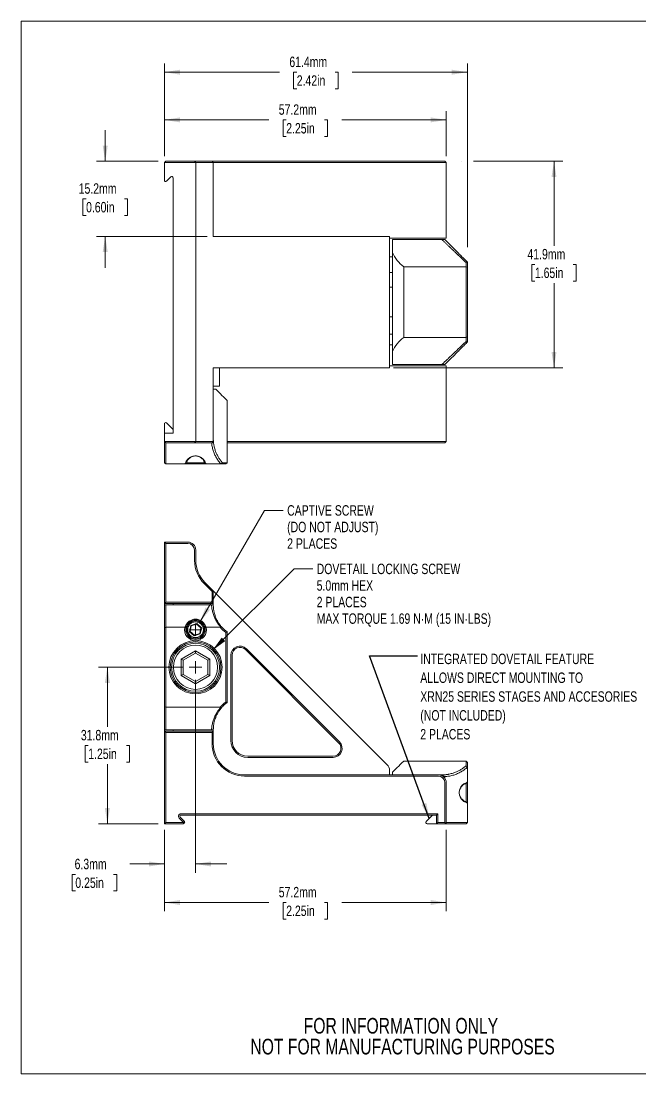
# Model space of a CAD drawing. Header units: millimetres. Extents: x 2 to 278, y 1 to 215.
# Drawn here: x 1.6 to 127.1, y 0.9 to 214.6 of the extents above; entities that cross this region are included whole.
import ezdxf

# ---------------------------------------------------------------- set-up
doc = ezdxf.new("R2010")
doc.units = ezdxf.units.MM
doc.styles.add('SLDTEXTSTYLE0', font='TXT', dxfattribs={"width": 0.75})
doc.dimstyles.new('SLDDIMSTYLE0', dxfattribs={"dimtxt": 2.116667, "dimasz": 3.175, "dimexe": 0, "dimexo": 0.0625, "dimgap": 0.529167, "dimtad": 0, "dimtih": 1, "dimtoh": 1, "dimdec": 1, "dimrnd": 1e-09, "dimzin": 12, "dimdsep": 46, "dimtxsty": 'SLDTEXTSTYLE0', "dimsah": 1, "dimcen": 0.09, "dimadec": 0, "dimazin": 3, "dimtfac": 1, "dimtdec": 1, "dimtmove": 0, "dimatfit": 0, "dimfxl": 1, "dimfrac": 2, "dimtolj": 1, "dimtzin": 12, "dimarcsym": 0})
doc.dimstyles.new('SLDDIMSTYLE1', dxfattribs={"dimtxt": 2.116667, "dimasz": 3.175, "dimexe": 0, "dimexo": 0.0625, "dimgap": 0.529167, "dimtad": 0, "dimtih": 1, "dimtoh": 1, "dimdec": 1, "dimrnd": 1e-09, "dimzin": 12, "dimdsep": 46, "dimtxsty": 'SLDTEXTSTYLE0', "dimsah": 1, "dimcen": 0.09, "dimadec": 0, "dimazin": 3, "dimtfac": 1, "dimtdec": 1, "dimtofl": 0, "dimtmove": 0, "dimatfit": 3, "dimfxl": 1, "dimfrac": 2, "dimtolj": 1, "dimtzin": 12, "dimarcsym": 0})
doc.dimstyles.new('SLDDIMSTYLE2', dxfattribs={"dimtxt": 2.116667, "dimasz": 3.175, "dimexe": 0, "dimexo": 0.0625, "dimgap": 0.529167, "dimtad": 0, "dimtih": 1, "dimtoh": 1, "dimdec": 1, "dimrnd": 1e-09, "dimzin": 12, "dimdsep": 46, "dimtxsty": 'SLDTEXTSTYLE0', "dimsah": 1, "dimcen": 0, "dimadec": 0, "dimazin": 3, "dimtfac": 1, "dimtdec": 1, "dimtofl": 0, "dimtmove": 0, "dimatfit": 3, "dimfxl": 1, "dimfrac": 2, "dimtolj": 1, "dimtzin": 12, "dimarcsym": 0})
doc.dimstyles.new('SLDDIMSTYLE3', dxfattribs={"dimtxt": 0.18, "dimasz": 3.175, "dimexe": 0, "dimexo": 0.0625, "dimgap": 0, "dimtad": 0, "dimtih": 1, "dimtoh": 1, "dimdec": 0, "dimrnd": 1e-09, "dimzin": 0, "dimdsep": 46, "dimtxsty": 'Standard', "dimsah": 1, "dimcen": 0.09, "dimadec": 0, "dimazin": 0, "dimtfac": 3.175, "dimtdec": 0, "dimtofl": 0, "dimtmove": 0, "dimatfit": 3, "dimfxl": 1, "dimfrac": 2, "dimtolj": 1, "dimtzin": 0, "dimarcsym": 0})

# ---------------------------------------------------------------- blocks, each defined once
blk = doc.blocks.new('SW_NOTE_3')
at = {"color": 0, "linetype": 'Continuous', "lineweight": 0, "char_height": 3.175, "attachment_point": 2, "style": 'SLDTEXTSTYLE0'}
for s, insert in [('FOR INFORMATION ONLY', (25.05, 4.09)), ('NOT FOR MANUFACTURING PURPOSES', (25.38, -0.14))]:
    blk.add_mtext(s, dxfattribs=dict(at, insert=insert))
blk = doc.blocks.new('_D')
at = {"color": 7, "linetype": 'Continuous', "lineweight": 18}
for p, q in [((36.97, 80.92), (36.97, 41.75)), ((30.67, 50.44), (30.67, 41.75)), ((30.67, 43.53), (23.63, 43.53)), ((36.97, 43.53), (43.32, 43.53)), ((12.59, 41.42), (11.95, 41.42)), ((11.95, 41.42), (11.95, 38.06)), ((20.35, 41.42), (20.99, 41.42)), ((20.99, 41.42), (20.99, 38.06)), ((11.95, 38.06), (12.59, 38.06)), ((20.99, 38.06), (20.35, 38.06))]:
    blk.add_line(p, q, dxfattribs=at)
for points in [[(30.67, 43.53), (27.5, 44.04), (27.5, 43.02)], [(36.97, 43.53), (40.14, 43.02), (40.14, 44.04)]]:
    blk.add_solid(points, dxfattribs=at)
at = {"color": 7, "linetype": 'Continuous', "lineweight": 18, "char_height": 2.117, "attachment_point": 1, "style": 'SLDTEXTSTYLE0'}
for s, insert in [('6.3mm', (12.44, 44.58)), ('0.25in', (12.59, 40.78))]:
    blk.add_mtext(s, dxfattribs=dict(at, insert=insert))
blk = doc.blocks.new('_D_1')
at = {"color": 7, "linetype": 'Continuous', "lineweight": 18}
for p, q in [((34.43, 83.46), (17.31, 83.46)), ((19.09, 83.46), (19.09, 71.38)), ((15.21, 67.59), (14.57, 67.59)), ((14.57, 67.59), (14.57, 64.22)), ((22.97, 67.59), (23.61, 67.59)), ((23.61, 67.59), (23.61, 64.22)), ((14.57, 64.22), (15.21, 64.22)), ((23.61, 64.22), (22.97, 64.22)), ((19.09, 51.71), (19.09, 63.79)), ((29.4, 51.71), (17.31, 51.71))]:
    blk.add_line(p, q, dxfattribs=at)
for points in [[(19.09, 83.46), (18.58, 80.29), (19.6, 80.29)], [(19.09, 51.71), (19.6, 54.89), (18.58, 54.89)]]:
    blk.add_solid(points, dxfattribs=at)
at = {"color": 7, "linetype": 'Continuous', "lineweight": 18, "char_height": 2.117, "attachment_point": 1, "style": 'SLDTEXTSTYLE0'}
for s, insert in [('31.8mm', (13.71, 70.74)), ('1.25in', (15.21, 66.95))]:
    blk.add_mtext(s, dxfattribs=dict(at, insert=insert))
blk = doc.blocks.new('_D_2')
at = {"color": 7, "linetype": 'Continuous', "lineweight": 18}
for p, q in [((30.67, 50.44), (30.67, 33.93)), ((87.82, 50.44), (87.82, 33.93)), ((30.67, 35.71), (51.87, 35.71)), ((55.37, 35.71), (54.72, 35.71)), ((54.72, 35.71), (54.72, 32.35)), ((63.12, 35.71), (63.77, 35.71)), ((63.77, 35.71), (63.77, 32.35)), ((87.82, 35.71), (66.62, 35.71)), ((54.72, 32.35), (55.37, 32.35)), ((63.77, 32.35), (63.12, 32.35))]:
    blk.add_line(p, q, dxfattribs=at)
for points in [[(30.67, 35.71), (33.85, 35.2), (33.85, 36.22)], [(87.82, 35.71), (84.65, 36.22), (84.65, 35.2)]]:
    blk.add_solid(points, dxfattribs=at)
at = {"color": 7, "linetype": 'Continuous', "lineweight": 18, "char_height": 2.117, "attachment_point": 1, "style": 'SLDTEXTSTYLE0'}
for s, insert in [('57.2mm', (53.86, 38.87)), ('2.25in', (55.37, 35.08))]:
    blk.add_mtext(s, dxfattribs=dict(at, insert=insert))
blk = doc.blocks.new('_D_3')
at = {"color": 7, "linetype": 'Continuous', "lineweight": 18}
for p, q in [((37.86, 92.62), (50.96, 115.31)), ((50.96, 115.31), (54.77, 115.31))]:
    blk.add_line(p, q, dxfattribs=at)
blk.add_solid([(37.86, 92.62), (39.89, 95.12), (39.01, 95.62)], dxfattribs=at)
at = {"color": 7, "linetype": 'Continuous', "lineweight": 18, "attachment_point": 1, "style": 'SLDTEXTSTYLE0'}
for s, insert, char_height in [('CAPTIVE SCREW', (55.56, 116.36), 2.1167), ('(DO NOT ADJUST)', (55.56, 113), 2.1167), ('2 PLACES', (55.56, 109.63), 2.117)]:
    blk.add_mtext(s, dxfattribs=dict(at, insert=insert, char_height=char_height))
blk = doc.blocks.new('_D_4')
at = {"color": 7, "linetype": 'Continuous', "lineweight": 18}
for p, q in [((40.41, 86.9), (56.95, 103.44)), ((56.95, 103.44), (60.76, 103.44))]:
    blk.add_line(p, q, dxfattribs=at)
blk.add_solid([(40.41, 86.9), (43.02, 88.79), (42.3, 89.51)], dxfattribs=at)
at = {"color": 7, "linetype": 'Continuous', "lineweight": 18, "attachment_point": 1, "style": 'SLDTEXTSTYLE0'}
for s, insert, char_height in [('DOVETAIL LOCKING SCREW', (61.55, 104.49), 2.1167), ('5.0mm HEX', (61.55, 101.12), 2.117), ('2 PLACES', (61.55, 97.76), 2.117), ('MAX TORQUE 1.69 N·M (15 IN·LBS)', (61.55, 94.4), 2.1167)]:
    blk.add_mtext(s, dxfattribs=dict(at, insert=insert, char_height=char_height))
blk = doc.blocks.new('SW_NOTE_4')
at = {"color": 0, "linetype": 'Continuous', "lineweight": 0, "attachment_point": 1, "style": 'SLDTEXTSTYLE0'}
for s, insert, char_height in [('INTEGRATED DOVETAIL FEATURE', (0.6, 0.47), 2.1167), ('ALLOWS DIRECT MOUNTING TO', (0.6, -3.35), 2.1167), ('XRN25 SERIES STAGES AND ACCESORIES', (0.6, -7.17), 2.1167), ('(NOT INCLUDED)', (0.6, -10.99), 2.1167), ('2 PLACES', (0.6, -14.82), 2.117)]:
    blk.add_mtext(s, dxfattribs=dict(at, insert=insert, char_height=char_height))
blk = doc.blocks.new('SW_CENTERMARKSYMBOL_0')
at = {"color": 0, "linetype": 'Continuous', "lineweight": 0}
for q in [(-1.27, 0), (0, 1.27), (0, -1.27), (1.27, 0)]:
    blk.add_line((0, 0), q, dxfattribs=at)
blk = doc.blocks.new('SW_CENTERMARKSYMBOL_1')
at = {"color": 0, "linetype": 'Continuous', "lineweight": 0}
for q in [(-1.27, 0), (0, 1.27), (0, -1.27), (1.27, 0)]:
    blk.add_line((0, 0), q, dxfattribs=at)
blk = doc.blocks.new('_D_10')
at = {"color": 7, "linetype": 'Continuous', "lineweight": 18}
for p, q in [((90.84, 186.17), (90.85, 186.17)), ((93.39, 186.17), (111.47, 186.17)), ((109.7, 186.17), (109.7, 169.01)), ((105.82, 165.22), (105.17, 165.22)), ((105.17, 165.22), (105.17, 161.86)), ((113.57, 165.22), (114.22, 165.22)), ((114.22, 165.22), (114.22, 161.86)), ((105.17, 161.86), (105.82, 161.86)), ((109.7, 144.26), (109.7, 161.43)), ((114.22, 161.86), (113.57, 161.86)), ((77.12, 144.26), (111.47, 144.26))]:
    blk.add_line(p, q, dxfattribs=at)
for points in [[(109.7, 186.17), (109.19, 183), (110.2, 183)], [(109.7, 144.26), (110.2, 147.44), (109.19, 147.44)]]:
    blk.add_solid(points, dxfattribs=at)
at = {"color": 7, "linetype": 'Continuous', "lineweight": 18, "char_height": 2.117, "attachment_point": 1, "style": 'SLDTEXTSTYLE0'}
for s, insert in [('41.9mm', (104.31, 168.38)), ('1.65in', (105.82, 164.59))]:
    blk.add_mtext(s, dxfattribs=dict(at, insert=insert))
blk = doc.blocks.new('_D_11')
at = {"color": 7, "linetype": 'Continuous', "lineweight": 18}
for p, q in [((18.65, 186.17), (18.65, 192.52)), ((29.36, 186.17), (16.87, 186.17)), ((14.77, 178.55), (14.13, 178.55)), ((14.13, 178.55), (14.13, 175.19)), ((22.53, 178.55), (23.18, 178.55)), ((23.18, 178.55), (23.18, 175.19)), ((14.13, 175.19), (14.77, 175.19)), ((23.18, 175.19), (22.53, 175.19)), ((39.31, 170.93), (16.87, 170.93)), ((18.65, 170.93), (18.65, 164.58))]:
    blk.add_line(p, q, dxfattribs=at)
for points in [[(18.65, 186.17), (19.16, 189.35), (18.14, 189.35)], [(18.65, 170.93), (18.14, 167.76), (19.16, 167.76)]]:
    blk.add_solid(points, dxfattribs=at)
at = {"color": 7, "linetype": 'Continuous', "lineweight": 18, "char_height": 2.117, "attachment_point": 1, "style": 'SLDTEXTSTYLE0'}
for s, insert in [('15.2mm', (13.27, 181.71)), ('0.60in', (14.77, 177.92))]:
    blk.add_mtext(s, dxfattribs=dict(at, insert=insert))
blk = doc.blocks.new('_D_12')
at = {"color": 7, "linetype": 'Continuous', "lineweight": 18}
for p, q in [((30.67, 187.19), (30.67, 196.36)), ((30.67, 194.58), (51.87, 194.58)), ((55.37, 194.58), (54.72, 194.58)), ((54.72, 194.58), (54.72, 191.22)), ((63.12, 194.58), (63.77, 194.58)), ((63.77, 194.58), (63.77, 191.22)), ((87.82, 194.58), (66.62, 194.58)), ((87.82, 187.19), (87.82, 196.36)), ((54.72, 191.22), (55.37, 191.22)), ((63.77, 191.22), (63.12, 191.22))]:
    blk.add_line(p, q, dxfattribs=at)
for points in [[(30.67, 194.58), (33.85, 194.07), (33.85, 195.09)], [(87.82, 194.58), (84.65, 195.09), (84.65, 194.07)]]:
    blk.add_solid(points, dxfattribs=at)
at = {"color": 7, "linetype": 'Continuous', "lineweight": 18, "char_height": 2.117, "attachment_point": 1, "style": 'SLDTEXTSTYLE0'}
for s, insert in [('57.2mm', (53.86, 197.74)), ('2.25in', (55.37, 193.94))]:
    blk.add_mtext(s, dxfattribs=dict(at, insert=insert))
blk = doc.blocks.new('_D_13')
at = {"color": 7, "linetype": 'Continuous', "lineweight": 18}
for p, q in [((30.67, 187.19), (30.67, 206.04)), ((92.12, 168.76), (92.12, 206.04)), ((30.67, 204.27), (54.02, 204.27)), ((57.51, 204.27), (56.87, 204.27)), ((56.87, 204.27), (56.87, 200.9)), ((65.27, 204.27), (65.92, 204.27)), ((65.92, 204.27), (65.92, 200.9)), ((92.12, 204.27), (68.76, 204.27)), ((56.87, 200.9), (57.51, 200.9)), ((65.92, 200.9), (65.27, 200.9))]:
    blk.add_line(p, q, dxfattribs=at)
for points in [[(30.67, 204.27), (33.85, 203.76), (33.85, 204.77)], [(92.12, 204.27), (88.94, 204.77), (88.94, 203.76)]]:
    blk.add_solid(points, dxfattribs=at)
at = {"color": 7, "linetype": 'Continuous', "lineweight": 18, "char_height": 2.117, "attachment_point": 1, "style": 'SLDTEXTSTYLE0'}
for s, insert in [('61.4mm', (56.01, 207.42)), ('2.42in', (57.51, 203.63))]:
    blk.add_mtext(s, dxfattribs=dict(at, insert=insert))

msp = doc.modelspace()

# ---------------------------------------------------------------- linework, layer by layer
at = {"color": 7, "linetype": 'Continuous', "lineweight": 18}
for p, q in [((1.58, 214.65), (277.99, 214.65)), ((1.58, 214.65), (1.58, 0.9)), ((30.92, 186.17), (30.67, 185.92)), ((30.92, 186.17), (35.43, 186.17)), ((35.43, 186.17), (36.77, 186.17)), ((36.77, 186.17), (37.02, 185.92)), ((36.77, 186.17), (38.7, 186.17)), ((38.7, 186.17), (40.32, 186.17)), ((40.32, 186.17), (40.58, 185.92)), ((40.32, 186.17), (46.93, 186.17)), ((46.93, 186.17), (86.23, 186.17)), ((86.23, 186.17), (87.57, 186.17)), ((87.57, 186.17), (87.82, 185.92)), ((30.67, 185.92), (30.67, 182.32)), ((35.43, 185.92), (30.67, 185.92)), ((37.02, 185.92), (35.43, 185.92)), ((37.02, 185.92), (37.02, 129.28)), ((38.88, 185.92), (37.02, 185.92)), ((40.58, 185.92), (38.88, 185.92)), ((40.58, 170.93), (40.58, 185.92)), ((46.93, 185.92), (40.58, 185.92)), ((86.23, 185.92), (46.93, 185.92)), ((87.82, 185.92), (86.23, 185.92)), ((87.82, 185.92), (87.82, 170.55)), ((31.98, 183.02), (31.1, 182.14)), ((32.42, 130.96), (32.42, 182.84)), ((75.85, 170.93), (40.58, 170.93)), ((75.85, 170.93), (76.32, 170.93)), ((76.32, 170.93), (76.32, 144.26)), ((76.32, 170.55), (86.23, 170.55)), ((76.95, 167.65), (76.95, 170.3)), ((86.93, 170.3), (76.95, 170.3)), ((87.82, 170.55), (86.23, 170.55)), ((86.93, 170.3), (87.54, 170.3)), ((76.95, 166.81), (76.32, 166.81)), ((76.95, 147.55), (76.95, 167.65)), ((91.86, 164.78), (79.21, 164.78)), ((79.21, 164.78), (79.21, 150.42)), ((92.02, 165.83), (91.86, 165.61)), ((91.86, 164.78), (91.86, 165.61)), ((92.12, 164.65), (91.86, 164.78)), ((91.86, 150.42), (91.86, 164.78)), ((92.02, 165.83), (92.12, 165.73)), ((92.12, 165.73), (92.12, 164.65)), ((92.12, 164.65), (92.12, 150.55)), ((76.32, 163.63), (76.95, 163.63)), ((76.95, 160.6), (76.32, 160.6)), ((76.32, 154.6), (76.95, 154.6)), ((76.95, 151.07), (76.32, 151.07)), ((79.21, 150.42), (91.86, 150.42)), ((92.12, 150.55), (91.86, 150.42)), ((91.86, 149.59), (91.86, 150.42)), ((92.12, 150.55), (92.12, 149.47)), ((76.32, 148.89), (76.95, 148.89)), ((76.95, 144.9), (76.95, 147.55)), ((92.02, 149.37), (91.86, 149.59)), ((92.12, 149.47), (92.02, 149.37)), ((40.58, 144.26), (40.58, 129.28)), ((75.85, 144.26), (40.58, 144.26)), ((41.85, 144.26), (41.85, 140.53)), ((76.32, 144.26), (75.85, 144.26)), ((86.23, 144.65), (76.32, 144.65)), ((86.93, 144.9), (76.95, 144.9)), ((86.23, 144.65), (87.82, 144.65)), ((87.54, 144.9), (86.93, 144.9)), ((87.82, 144.65), (87.82, 129.28)), ((41.85, 140.53), (40.58, 140.53)), ((40.58, 139.89), (41.11, 139.89)), ((43.37, 137.63), (43.37, 124.98)), ((30.67, 130.96), (30.67, 132.88)), ((31.1, 133.06), (32.4, 131.77)), ((30.67, 130.96), (32.42, 130.96)), ((30.67, 130.96), (30.67, 129.28)), ((30.67, 129.28), (35.43, 129.28)), ((30.67, 129.28), (30.92, 129.02)), ((30.67, 124.98), (30.67, 129.28)), ((35.43, 129.02), (30.92, 129.02)), ((30.92, 129.02), (30.92, 124.73)), ((35.43, 129.28), (37.02, 129.28)), ((36.77, 129.02), (35.43, 129.02)), ((37.02, 129.28), (36.77, 129.02)), ((38.7, 129.02), (36.77, 129.02)), ((37.02, 129.28), (38.88, 129.28)), ((40.32, 129.02), (38.7, 129.02)), ((38.88, 129.28), (40.58, 129.28)), ((40.32, 129.02), (40.58, 129.28)), ((43.37, 129.28), (46.93, 129.28)), ((46.93, 129.02), (43.37, 129.02)), ((46.93, 129.28), (86.23, 129.28)), ((86.23, 129.02), (46.93, 129.02)), ((86.23, 129.28), (87.82, 129.28)), ((87.57, 129.02), (86.23, 129.02)), ((87.57, 129.02), (87.82, 129.28)), ((30.67, 124.98), (30.92, 124.73)), ((34.81, 124.73), (30.92, 124.73)), ((34.81, 124.73), (34.9, 124.8)), ((36.97, 124.73), (34.81, 124.73)), ((34.9, 124.8), (35.13, 124.98)), ((35.11, 124.98), (38.83, 124.98)), ((39.13, 124.73), (36.97, 124.73)), ((38.81, 124.98), (39.04, 124.8)), ((39.04, 124.8), (39.13, 124.73)), ((41.99, 124.73), (39.13, 124.73)), ((41.99, 124.73), (42.03, 124.83)), ((43.12, 124.73), (41.99, 124.73)), ((42.03, 124.83), (42.43, 124.98)), ((42.43, 124.98), (43.37, 124.98)), ((43.12, 124.73), (43.37, 124.98)), ((30.67, 108.86), (35.43, 108.86)), ((30.67, 108.86), (30.92, 108.61)), ((30.67, 96.41), (30.67, 108.86)), ((30.92, 108.61), (30.92, 96.67)), ((35.43, 108.61), (30.92, 108.61)), ((36.77, 105.14), (36.77, 107.27)), ((37.02, 107.27), (37.02, 105.14)), ((40.32, 98.85), (38.7, 100.47)), ((38.88, 100.65), (40.58, 98.95)), ((40.32, 98.85), (40.58, 98.95)), ((40.32, 96.67), (40.32, 98.85)), ((40.58, 98.95), (40.58, 96.41)), ((75.85, 63.68), (40.58, 98.95)), ((30.92, 96.67), (30.67, 96.41)), ((40.58, 96.41), (30.67, 96.41)), ((30.67, 96.16), (30.67, 96.41)), ((30.92, 96.67), (40.32, 96.67)), ((32.42, 96.41), (32.42, 96.16)), ((40.32, 96.67), (40.58, 96.41)), ((40.58, 96.06), (40.58, 96.41)), ((30.67, 91.48), (30.67, 96.16)), ((30.67, 96.16), (30.92, 96.16)), ((30.92, 96.16), (30.92, 91.59)), ((30.92, 96.16), (40.23, 96.16)), ((40.23, 96.16), (40.58, 96.16)), ((35.75, 90.67), (36, 91.93)), ((36, 91.93), (37.22, 92.35)), ((36.11, 91.84), (36, 91.93)), ((37.2, 92.2), (36.11, 91.84)), ((37.22, 92.35), (37.2, 92.2)), ((38.06, 91.45), (37.2, 92.2)), ((37.22, 92.35), (38.19, 91.49)), ((41.85, 92.2), (41.85, 92.25)), ((30.67, 91.48), (30.92, 91.59)), ((30.67, 75.44), (30.67, 91.48)), ((34.81, 91.59), (30.92, 91.59)), ((30.92, 91.59), (30.92, 75.33)), ((34.81, 91.59), (34.9, 91.66)), ((34.9, 91.66), (35.13, 91.78)), ((35.88, 90.71), (35.75, 90.67)), ((36.72, 89.81), (35.75, 90.67)), ((36.11, 91.84), (35.88, 90.71)), ((35.88, 90.71), (36.74, 89.96)), ((37.94, 90.23), (36.72, 89.81)), ((36.74, 89.96), (36.72, 89.81)), ((36.74, 89.96), (37.83, 90.32)), ((37.83, 90.32), (38.06, 91.45)), ((37.94, 90.23), (37.83, 90.32)), ((38.19, 91.49), (37.94, 90.23)), ((38.19, 91.49), (38.06, 91.45)), ((38.81, 91.78), (39.04, 91.66)), ((39.04, 91.66), (39.13, 91.59)), ((41.99, 91.59), (39.13, 91.59)), ((41.99, 91.59), (42.03, 91.69)), ((42.03, 91.69), (42.43, 91.47)), ((43.12, 90.51), (43.37, 90.64)), ((43.12, 76.41), (43.12, 90.51)), ((43.37, 90.64), (43.37, 76.28)), ((34.09, 85.12), (36.97, 86.79)), ((36.97, 86.35), (34.47, 84.9)), ((36.97, 86.79), (36.97, 86.35)), ((36.97, 86.79), (39.85, 85.12)), ((39.47, 84.9), (36.97, 86.35)), ((44.13, 68.6), (44.13, 85.92)), ((44.39, 85.92), (44.39, 68.6)), ((66.01, 68.14), (47.1, 87.05)), ((47.28, 87.23), (66.19, 68.32)), ((34.09, 85.12), (34.47, 84.9)), ((34.09, 81.8), (34.09, 85.12)), ((34.47, 84.9), (34.47, 82.02)), ((39.85, 85.12), (39.47, 84.9)), ((39.47, 82.02), (39.47, 84.9)), ((39.85, 85.12), (39.85, 81.8)), ((34.47, 82.02), (34.09, 81.8)), ((36.97, 80.13), (34.09, 81.8)), ((34.47, 82.02), (36.97, 80.57)), ((36.97, 80.57), (39.47, 82.02)), ((39.85, 81.8), (36.97, 80.13)), ((39.47, 82.02), (39.85, 81.8)), ((36.97, 80.57), (36.97, 80.13)), ((30.67, 70.76), (30.67, 75.44)), ((30.67, 75.44), (30.92, 75.33)), ((30.92, 75.33), (30.92, 70.76)), ((30.92, 75.33), (41.99, 75.33)), ((42.03, 75.23), (41.99, 75.33)), ((42.03, 75.23), (42.43, 75.45)), ((43.12, 76.41), (43.37, 76.28)), ((41.85, 74.67), (41.85, 74.72)), ((30.67, 70.51), (30.67, 70.76)), ((30.92, 70.76), (30.67, 70.76)), ((40.23, 70.76), (30.92, 70.76)), ((32.42, 70.76), (32.42, 70.51)), ((40.58, 70.76), (40.23, 70.76)), ((40.58, 70.51), (40.58, 70.86)), ((30.67, 51.71), (30.67, 70.51)), ((30.92, 70.25), (30.67, 70.51)), ((30.67, 70.51), (40.58, 70.51)), ((30.92, 70.25), (30.92, 51.96)), ((40.32, 70.25), (30.92, 70.25)), ((40.32, 70.25), (40.58, 70.51)), ((40.32, 67.97), (40.32, 70.25)), ((40.58, 70.51), (40.58, 67.97)), ((47.56, 65.43), (64.88, 65.43)), ((64.88, 65.17), (47.56, 65.17)), ((79.21, 64.41), (91.86, 64.41)), ((91.86, 63.47), (91.86, 64.41)), ((92.12, 64.16), (91.86, 64.41)), ((92.12, 64.16), (92.12, 63.03)), ((76.32, 62.56), (76.32, 61.62)), ((76.95, 61.62), (76.95, 62.15)), ((92.02, 63.07), (91.86, 63.47)), ((92.12, 63.03), (92.02, 63.07)), ((92.12, 63.03), (92.12, 60.17)), ((46.93, 61.62), (86.23, 61.62)), ((86.23, 61.36), (46.93, 61.36)), ((86.93, 61.62), (86.23, 61.62)), ((87.54, 61.27), (86.93, 61.62)), ((87.54, 60.93), (87.54, 61.27)), ((87.57, 51.96), (87.57, 60.03)), ((87.82, 60.03), (87.82, 51.71)), ((91.86, 59.85), (92.04, 60.08)), ((91.86, 56.15), (91.86, 59.87)), ((92.04, 60.08), (92.12, 60.17)), ((92.12, 60.17), (92.12, 58.01)), ((92.12, 58.01), (92.12, 55.85)), ((92.04, 55.94), (91.86, 56.17)), ((92.12, 55.85), (92.04, 55.94)), ((92.12, 55.85), (92.12, 51.96)), ((34.01, 53.71), (86.14, 53.71)), ((85.89, 53.46), (34.01, 53.46)), ((83.78, 52.14), (85.07, 53.44)), ((85.89, 53.46), (86.14, 53.71)), ((85.89, 51.71), (85.89, 53.46)), ((86.14, 53.71), (86.14, 51.96)), ((30.67, 51.71), (30.92, 51.96)), ((34.53, 51.71), (30.67, 51.71)), ((30.92, 51.96), (34.53, 51.96)), ((34.53, 51.96), (33.65, 52.84)), ((33.83, 53.02), (34.71, 52.14)), ((34.71, 52.14), (34.53, 51.96)), ((34.53, 51.71), (34.53, 51.96)), ((85.89, 51.71), (83.96, 51.71)), ((85.89, 51.71), (86.14, 51.96)), ((87.82, 51.71), (85.89, 51.71)), ((86.14, 51.96), (87.57, 51.96)), ((87.57, 51.96), (87.82, 51.71)), ((87.82, 51.96), (92.12, 51.96)), ((91.86, 51.71), (87.82, 51.71)), ((91.86, 51.71), (92.12, 51.96)), ((277.99, 0.9), (1.58, 0.9))]:
    msp.add_line(p, q, dxfattribs=at)
at = {"color": 7, "linetype": 'Continuous', "lineweight": 18, "flags": 128}
for points in [[(43.37, 137.63), (43.01, 138), (42.66, 138.34), (42.34, 138.66), (42.05, 138.96), (41.77, 139.23), (41.52, 139.48), (41.3, 139.7), (41.11, 139.89)], [(32.4, 131.77), (32.41, 131.75), (32.42, 131.75)], [(79.21, 64.41), (78.85, 64.05), (78.51, 63.7), (78.19, 63.38), (77.89, 63.08), (77.61, 62.81), (77.37, 62.56), (77.14, 62.34), (76.95, 62.15)], [(85.07, 53.44), (85.09, 53.45), (85.09, 53.46)]]:
    msp.add_lwpolyline(points, dxfattribs=at)
at = {"color": 7, "linetype": 'Continuous', "lineweight": 18}
for centre, radius in [((36.97, 91.08), 1.78), ((36.97, 91.08), 1.59), ((36.97, 83.46), 5.14), ((36.97, 83.46), 4.87), ((36.97, 83.46), 4.49)]:
    msp.add_circle(centre, radius, dxfattribs=at)
for centre, radius, start, end in [((30.92, 182.32), 0.254, 180, 315), ((32.16, 182.84), 0.254, 0, 135), ((83.28, 170.3), 6.86, 202.7469, 233.6588), ((83.28, 144.9), 6.86, 126.3412, 157.2531), ((30.92, 132.88), 0.254, 45, 180), ((35.43, 107.27), 1.59, 0, 90), ((35.43, 107.27), 1.33, 0, 90), ((43.37, 105.14), 6.6, 180, 225), ((43.37, 105.14), 6.35, 180, 225), ((36.97, 91.08), 2.22, 166.787, 270), ((36.97, 91.08), 1.97, 159.223, 20.777), ((36.97, 91.08), 2.22, 270, 13.213), ((47.43, 96.16), 7.11, 220.0052, 232.6168), ((47.43, 96.16), 6.86, 223.1229, 233.6588), ((36.97, 83.46), 5.4, 90, 270), ((36.97, 83.46), 5.4, 270, 90), ((45.97, 85.92), 1.84, 45, 180), ((45.97, 85.92), 1.59, 45, 180), ((47.43, 70.76), 7.11, 127.3832, 139.9948), ((47.43, 70.76), 6.86, 126.3412, 136.8771), ((47.56, 68.6), 3.43, 180, 270), ((47.56, 68.6), 3.18, 180, 270), ((46.93, 67.97), 6.6, 180, 270), ((46.93, 67.97), 6.35, 180, 270), ((64.88, 67.01), 1.84, 270, 45), ((64.88, 67.01), 1.59, 270, 45), ((74.73, 62.56), 1.59, 0, 45), ((86.23, 60.03), 1.59, 0, 90), ((86.23, 60.03), 1.33, 0, 90), ((34.01, 53.2), 0.508, 90, 225), ((34.01, 53.2), 0.254, 90, 225), ((34.53, 51.96), 0.254, 270, 45), ((83.96, 51.96), 0.254, 135, 270)]:
    msp.add_arc(centre, radius, start, end, dxfattribs=at)
for points, knots in [([(91.86, 165.61), (91.69, 165.77), (91.34, 166.1), (90.79, 166.63), (90.2, 167.19), (89.64, 167.73), (89.11, 168.23), (88.63, 168.69), (88.23, 169.06), (87.94, 169.34), (87.74, 169.53), (87.53, 169.73), (87.34, 169.91), (87.14, 170.1), (87.01, 170.23), (86.93, 170.3)], [0, 0, 0, 0, 0.115645, 0.234782, 0.35709, 0.482164, 0.575971, 0.670948, 0.767257, 0.804505, 0.844313, 0.883409, 0.922088, 0.956266, 1, 1, 1, 1]), ([(87.54, 170.3), (87.82, 170.03), (88.36, 169.49), (89.16, 168.69), (89.93, 167.91), (90.67, 167.17), (91.37, 166.47), (91.8, 166.04), (92.02, 165.83)], [0, 0, 0, 0, 0.173724, 0.345945, 0.515623, 0.681674, 0.84335, 1, 1, 1, 1]), ([(86.93, 144.9), (87.02, 144.99), (87.19, 145.15), (87.45, 145.39), (87.7, 145.63), (87.95, 145.87), (88.2, 146.11), (88.49, 146.39), (88.83, 146.71), (89.21, 147.07), (89.67, 147.5), (90.2, 148.01), (90.79, 148.57), (91.34, 149.1), (91.69, 149.43), (91.86, 149.59)], [0, 0, 0, 0, 0.0530476, 0.0996266, 0.1481681, 0.1989762, 0.2456452, 0.2939848, 0.3693915, 0.4447728, 0.5178415, 0.6429142, 0.7652206, 0.8843559, 1, 1, 1, 1]), ([(92.02, 149.37), (91.8, 149.16), (91.37, 148.73), (90.67, 148.03), (89.93, 147.29), (89.16, 146.51), (88.36, 145.71), (87.82, 145.17), (87.54, 144.9)], [0, 0, 0, 0, 0.15658, 0.318257, 0.484377, 0.653982, 0.826203, 1, 1, 1, 1]), ([(42.03, 124.83), (41.86, 125.04), (41.5, 125.47), (41.08, 126.17), (40.73, 126.91), (40.47, 127.69), (40.31, 128.4), (40.27, 128.85), (40.26, 129.02)], [0, 0, 0, 0, 0.166416, 0.338251, 0.514806, 0.695067, 0.878107, 1, 1, 1, 1]), ([(40.58, 129.91), (40.58, 129.82), (40.58, 129.65), (40.59, 129.4), (40.61, 129.14), (40.64, 128.89), (40.68, 128.64), (40.74, 128.35), (40.82, 128.01), (40.92, 127.63), (41.08, 127.18), (41.31, 126.65), (41.63, 126.06), (41.99, 125.5), (42.29, 125.15), (42.43, 124.98)], [0, 0, 0, 0, 0.053048, 0.099627, 0.148168, 0.198976, 0.245645, 0.293985, 0.369391, 0.444773, 0.517842, 0.642914, 0.765221, 0.884356, 1, 1, 1, 1]), ([(34.9, 124.8), (34.94, 124.91), (35.01, 125.13), (35.18, 125.43), (35.4, 125.7), (35.66, 125.94), (35.95, 126.13), (36.28, 126.26), (36.62, 126.35), (36.97, 126.38), (37.32, 126.35), (37.66, 126.26), (37.99, 126.13), (38.28, 125.94), (38.54, 125.7), (38.76, 125.43), (38.93, 125.13), (39, 124.91), (39.04, 124.8)], [0, 0, 0, 0, 0.0728639, 0.1432899, 0.2106349, 0.2745106, 0.3348539, 0.3919914, 0.4466677, 0.5, 0.5533323, 0.6080086, 0.6651461, 0.7254895, 0.7893649, 0.8567101, 0.9271361, 1, 1, 1, 1]), ([(38.81, 124.98), (38.77, 125.08), (38.7, 125.28), (38.53, 125.55), (38.33, 125.79), (38.1, 125.99), (37.84, 126.16), (37.56, 126.28), (37.27, 126.35), (36.97, 126.38), (36.67, 126.35), (36.38, 126.28), (36.1, 126.16), (35.84, 125.99), (35.61, 125.79), (35.41, 125.55), (35.24, 125.28), (35.17, 125.08), (35.13, 124.98)], [0, 0, 0, 0, 0.0739527, 0.1449792, 0.2125323, 0.2763173, 0.336359, 0.393059, 0.447219, 0.5, 0.552781, 0.6069409, 0.663641, 0.7236827, 0.7874677, 0.8550208, 0.9260474, 1, 1, 1, 1]), ([(42.03, 91.69), (41.86, 91.9), (41.5, 92.33), (41.08, 93.03), (40.73, 93.77), (40.47, 94.55), (40.29, 95.35), (40.25, 95.89), (40.23, 96.16)], [0, 0, 0, 0, 0.15658, 0.318257, 0.484377, 0.653982, 0.826203, 1, 1, 1, 1]), ([(40.58, 96.16), (40.58, 96.07), (40.58, 95.91), (40.59, 95.67), (40.61, 95.43), (40.64, 95.19), (40.68, 94.95), (40.74, 94.67), (40.82, 94.35), (40.92, 93.99), (41.08, 93.56), (41.31, 93.05), (41.63, 92.49), (41.99, 91.96), (42.29, 91.63), (42.43, 91.47)], [0, 0, 0, 0, 0.053048, 0.099627, 0.148168, 0.198976, 0.245645, 0.293985, 0.369391, 0.444773, 0.517842, 0.642914, 0.765221, 0.884356, 1, 1, 1, 1]), ([(34.9, 91.66), (34.94, 91.77), (35.01, 91.99), (35.18, 92.29), (35.4, 92.56), (35.66, 92.79), (35.95, 92.98), (36.28, 93.12), (36.62, 93.21), (36.97, 93.24), (37.32, 93.21), (37.66, 93.12), (37.99, 92.98), (38.28, 92.79), (38.54, 92.56), (38.76, 92.29), (38.93, 91.99), (39, 91.77), (39.04, 91.66)], [0, 0, 0, 0, 0.0728639, 0.1432899, 0.2106349, 0.2745106, 0.3348539, 0.3919914, 0.4466677, 0.5, 0.5533323, 0.6080086, 0.6651461, 0.7254895, 0.7893649, 0.8567101, 0.9271361, 1, 1, 1, 1]), ([(38.81, 91.78), (38.77, 91.87), (38.7, 92.05), (38.53, 92.29), (38.33, 92.51), (38.1, 92.7), (37.84, 92.85), (37.56, 92.96), (37.27, 93.03), (36.97, 93.06), (36.67, 93.03), (36.38, 92.96), (36.1, 92.85), (35.84, 92.7), (35.61, 92.51), (35.41, 92.29), (35.24, 92.05), (35.17, 91.87), (35.13, 91.78)], [0, 0, 0, 0, 0.0739527, 0.1449792, 0.2125323, 0.2763173, 0.336359, 0.393059, 0.447219, 0.5, 0.552781, 0.6069409, 0.663641, 0.7236827, 0.7874677, 0.8550208, 0.9260474, 1, 1, 1, 1]), ([(40.23, 70.76), (40.25, 71.03), (40.29, 71.57), (40.47, 72.37), (40.73, 73.15), (41.08, 73.89), (41.5, 74.59), (41.86, 75.02), (42.03, 75.23)], [0, 0, 0, 0, 0.173724, 0.345945, 0.515623, 0.681674, 0.84335, 1, 1, 1, 1]), ([(42.43, 75.45), (42.29, 75.29), (41.99, 74.96), (41.63, 74.43), (41.31, 73.87), (41.07, 73.33), (40.89, 72.83), (40.76, 72.37), (40.69, 72), (40.64, 71.72), (40.62, 71.53), (40.6, 71.33), (40.59, 71.15), (40.58, 70.96), (40.58, 70.83), (40.58, 70.76)], [0, 0, 0, 0, 0.115645, 0.234782, 0.35709, 0.482164, 0.575971, 0.670948, 0.767257, 0.804505, 0.844313, 0.883409, 0.922088, 0.956266, 1, 1, 1, 1]), ([(86.93, 61.62), (87.02, 61.62), (87.19, 61.62), (87.45, 61.63), (87.7, 61.65), (87.95, 61.68), (88.2, 61.72), (88.49, 61.78), (88.83, 61.86), (89.21, 61.96), (89.67, 62.12), (90.2, 62.35), (90.79, 62.67), (91.34, 63.03), (91.69, 63.33), (91.86, 63.47)], [0, 0, 0, 0, 0.0530476, 0.0996266, 0.1481681, 0.1989762, 0.2456452, 0.2939848, 0.3693915, 0.4447728, 0.5178415, 0.6429142, 0.7652206, 0.8843559, 1, 1, 1, 1]), ([(92.02, 63.07), (91.8, 62.9), (91.37, 62.54), (90.67, 62.12), (89.93, 61.77), (89.16, 61.51), (88.36, 61.33), (87.82, 61.29), (87.54, 61.27)], [0, 0, 0, 0, 0.15658, 0.318257, 0.484377, 0.653982, 0.826203, 1, 1, 1, 1]), ([(92.04, 55.94), (91.93, 55.98), (91.72, 56.05), (91.41, 56.22), (91.14, 56.44), (90.91, 56.7), (90.72, 56.99), (90.58, 57.31), (90.49, 57.66), (90.47, 58.01), (90.49, 58.36), (90.58, 58.7), (90.72, 59.03), (90.91, 59.32), (91.14, 59.58), (91.41, 59.8), (91.72, 59.97), (91.93, 60.04), (92.04, 60.08)], [0, 0, 0, 0, 0.072864, 0.14329, 0.210635, 0.27451, 0.334854, 0.391991, 0.446668, 0.5, 0.553332, 0.608009, 0.665146, 0.72549, 0.789365, 0.85671, 0.927136, 1, 1, 1, 1]), ([(91.86, 59.85), (91.76, 59.81), (91.57, 59.74), (91.3, 59.57), (91.06, 59.37), (90.85, 59.14), (90.69, 58.88), (90.57, 58.6), (90.49, 58.31), (90.47, 58.01), (90.49, 57.71), (90.57, 57.41), (90.69, 57.14), (90.85, 56.88), (91.06, 56.65), (91.3, 56.45), (91.57, 56.28), (91.76, 56.21), (91.86, 56.17)], [0, 0, 0, 0, 0.073953, 0.144979, 0.212532, 0.276317, 0.336359, 0.393059, 0.447219, 0.5, 0.552781, 0.606941, 0.663641, 0.723683, 0.787468, 0.855021, 0.926047, 1, 1, 1, 1])]:
    msp.add_open_spline(points, degree=3, knots=knots, dxfattribs=at)

# ---------------------------------------------------------------- block references
at = {"color": 7, "linetype": 'Continuous', "lineweight": 0}
for name, p in [('SW_CENTERMARKSYMBOL_1', (36.97, 91.08)), ('SW_CENTERMARKSYMBOL_0', (36.97, 83.46)), ('SW_NOTE_3', (53.59, 8.18))]:
    msp.add_blockref(name, p, dxfattribs=at)
at = {"color": 8, "linetype": 'Continuous', "lineweight": 0}
msp.add_blockref('SW_NOTE_4', (81.97, 85.75), dxfattribs=at)

# ---------------------------------------------------------------- dimensions: what is measured, and where the dimension line sits
at = {"color": 7, "linetype": 'Continuous', "lineweight": 18}
for base, p1, p2, dimstyle, picture, middle in [((30.6707, 204.2668), (92.1154, 164.6486), (30.6707, 185.9207), 'SLDDIMSTYLE1', '_D_13', (61.3931, 204.2668)), ((87.82074573, 194.57828335), (30.67074573, 185.92070858), (87.82074573, 185.92070858), 'SLDDIMSTYLE1', '_D_12', (59.24574573, 194.57828335)), ((36.97, 43.53), (30.67, 51.71), (36.97, 82.19), 'SLDDIMSTYLE0', '_D', (16.47, 43.53)), ((87.82074573, 35.71017628), (30.67074573, 51.71017628), (87.82074573, 51.71017628), 'SLDDIMSTYLE1', '_D_2', (59.24574573, 35.71017628))]:
    dim = msp.add_linear_dim(base=base, p1=p1, p2=p2, dimstyle=dimstyle, dxfattribs=at)
    dim.commit()
    dim.dimension.update_dxf_attribs({"geometry": picture, "text_midpoint": middle, "dimtype": 160})
for base, p1, p2, dimstyle, picture, middle in [((18.65, 186.17), (40.58, 170.93), (86.23, 186.17), 'SLDDIMSTYLE0', '_D_11', (18.65, 178.55)), ((109.7, 144.26), (87.57, 186.17), (75.85, 144.26), 'SLDDIMSTYLE1', '_D_10', (109.7, 165.22)), ((19.09038482, 83.46017628), (30.67074573, 51.71017628), (35.69994573, 83.46017628), 'SLDDIMSTYLE1', '_D_1', (19.09038482, 67.58517628))]:
    dim = msp.add_linear_dim(base=base, p1=p1, p2=p2, angle=90, dimstyle=dimstyle, dxfattribs=at)
    dim.commit()
    dim.dimension.update_dxf_attribs({"geometry": picture, "text_midpoint": middle, "dimtype": 160})
for p1, p2, text, picture, middle in [((36.08, 89.54), (37.86, 92.62), 'CAPTIVE SCREW\\P(DO NOT ADJUST)\\P2 PLACES', '_D_3', (67.54, 115.31)), ((33.53, 80.02), (40.41, 86.9), 'DOVETAIL LOCKING SCREW\\P5.0mm HEX \\P2 PLACES\\PMAX TORQUE 1.69 N·M (15 IN·LBS)', '_D_4', (84.45, 103.44))]:
    dim = msp.add_diameter_dim_2p(p1=p1, p2=p2, text=text, dimstyle='SLDDIMSTYLE2', override={"dimpost": '<>'}, dxfattribs=at)
    dim.commit()
    dim.dimension.update_dxf_attribs({"geometry": picture, "text_midpoint": middle, "dimtype": 163})

# ---------------------------------------------------------------- leaders
at = {"color": 8, "linetype": 'Continuous', "lineweight": 0}
msp.add_leader([(84.4, 52.77), (72.24, 85.75), (81.97, 85.75)], dimstyle='SLDDIMSTYLE3', dxfattribs=at)

doc.saveas('drawing.dxf')
